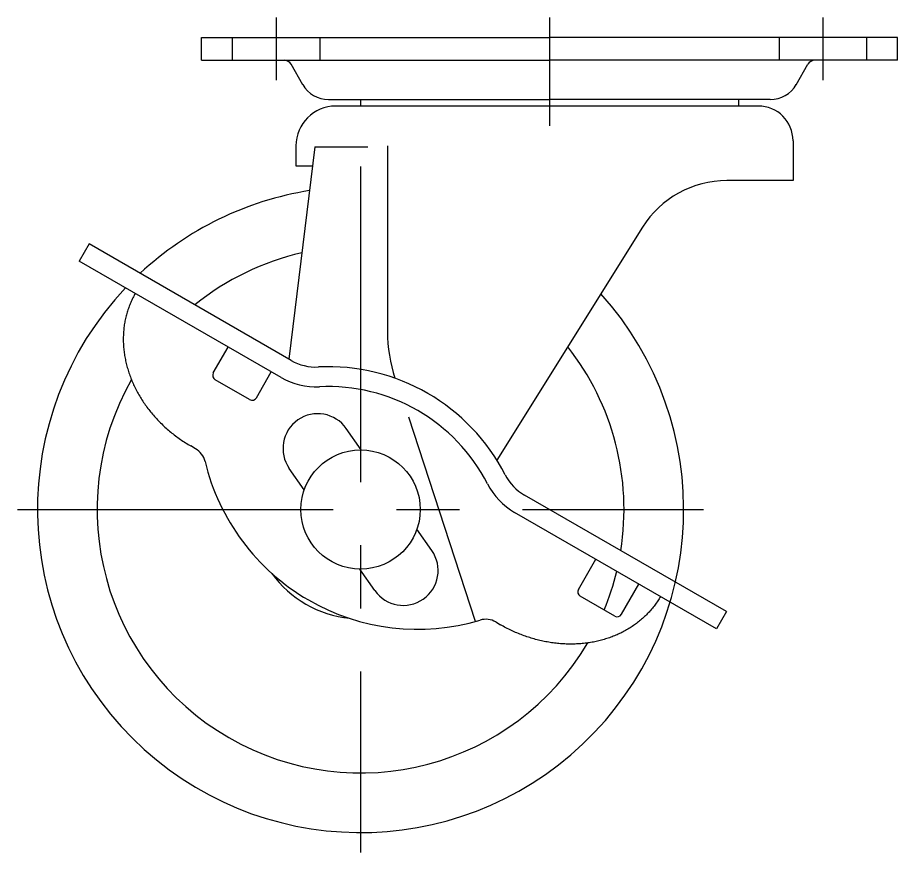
# Model space of a CAD drawing. Extents: x -135 to 56, y -60 to 156.
# Drawn here: x -34.5 to 54, y -34.5 to 49.5 of the extents above; entities that cross this region are included whole.
import ezdxf

# ---------------------------------------------------------------- set-up
doc = ezdxf.new("R2010")
doc.units = 0
doc.linetypes.add('CENTER', pattern=[50.8, 31.75, -6.35, 6.35, -6.35])
doc.linetypes.add('DASHED', pattern=[19.05, 12.7, -6.35])
doc.layers.get('0').update_dxf_attribs({"linetype": 'CONTINUOUS'})
doc.layers.add('CENTER', color=1, linetype='CENTER')

msp = doc.modelspace()

# ---------------------------------------------------------------- linework, layer by layer
at = {"color": 7, "linetype": 'CONTINUOUS'}
for p, q in [((-16, 45.2), (-16, 47.5)), ((-16, 47.5), (19, 47.5)), ((54, 47.5), (19, 47.5)), ((54, 45.2), (54, 47.5)), ((-16, 45.2), (19, 45.2)), ((54, 45.2), (19, 45.2)), ((-5.809, 42.74), (-6.998, 44.8)), ((43.809, 42.74), (44.998, 44.8)), ((-3.217, 41.25), (19, 41.25)), ((-0.007, 41.25), (-0.007, 40.6)), ((41.217, 41.25), (19, 41.25)), ((38.007, 41.25), (38.007, 40.6)), ((19, 40.6), (-2.5, 40.6)), ((19, 40.6), (-2.5, 40.6)), ((40, 40.6), (19, 40.6)), ((-4.586, 36.5), (-7.21, 15.132)), ((-6.5, 36.6), (-6.5, 34.6)), ((-6.5, 36.6), (-6.5, 36.066)), ((-4.586, 36.5), (0.74, 36.5)), ((2.71, 36.6), (2.71, 17.9)), ((43.5, 37.1), (43.5, 33.1)), ((-6.5, 34.6), (-4.819, 34.6)), ((43.5, 33.1), (36.839, 33.1)), ((28.358, 28.399), (13.714, 4.964)), ((-27.293, 26.727), (-28.293, 24.995)), ((-6.997, 15.01), (-27.293, 26.727)), ((-7.997, 13.278), (-28.293, 24.995)), ((-14.811, 13.747), (-13.311, 16.345)), ((-10.481, 11.247), (-8.981, 13.845)), ((-11.164, 11.064), (-14.628, 13.064)), ((11.546, -11.264), (4.861, 9.311)), ((0.072, 6), (-1.435, 8.151)), ((-16.593, 6.116), (-17.088, 6.402)), ((-5.662, 1.985), (-7.169, 4.136)), ((36.793, -10.273), (16.497, 1.445)), ((35.793, -12.005), (15.497, -0.287)), ((7.169, -4.136), (5.662, -1.985)), ((21.919, -8.036), (23.669, -5.005)), ((1.435, -8.151), (-0.072, -6)), ((26.249, -10.536), (27.999, -7.505)), ((25.566, -10.719), (22.102, -8.719)), ((25.566, -10.719), (22.102, -8.719)), ((36.793, -10.273), (35.793, -12.005)), ((13.593, -11.312), (14.088, -11.598))]:
    msp.add_line(p, q, dxfattribs=at)
at = {"color": 3, "linetype": 'DASHED'}
for p, q in [((-12.9, 47.5), (-12.9, 45.2)), ((-4.1, 47.5), (-4.1, 45.2)), ((42.1, 47.5), (42.1, 45.2)), ((50.9, 47.5), (50.9, 45.2))]:
    msp.add_line(p, q, dxfattribs=at)
at = {"color": 7, "linetype": 'CONTINUOUS'}
for points in [[(-22.664, 21.745, 0), (-22.727, 21.633, 0), (-22.789, 21.52, 0), (-22.85, 21.406, 0), (-22.908, 21.292, 0), (-22.965, 21.176, 0), (-23.021, 21.06, 0), (-23.074, 20.942, 0), (-23.126, 20.824, 0), (-23.176, 20.705, 0), (-23.225, 20.585, 0), (-23.272, 20.465, 0), (-23.317, 20.344, 0), (-23.36, 20.222, 0), (-23.402, 20.099, 0), (-23.442, 19.975, 0), (-23.48, 19.851, 0), (-23.516, 19.727, 0), (-23.551, 19.601, 0), (-23.584, 19.475, 0), (-23.615, 19.349, 0), (-23.644, 19.221, 0), (-23.672, 19.094, 0), (-23.698, 18.965, 0), (-23.722, 18.837, 0), (-23.744, 18.707, 0), (-23.764, 18.578, 0), (-23.783, 18.447, 0), (-23.8, 18.317, 0), (-23.815, 18.186, 0), (-23.828, 18.054, 0), (-23.839, 17.922, 0), (-23.849, 17.79, 0), (-23.857, 17.657, 0), (-23.863, 17.524, 0), (-23.867, 17.391, 0), (-23.869, 17.257, 0), (-23.87, 17.124, 0), (-23.868, 16.99, 0), (-23.865, 16.855, 0), (-23.86, 16.721, 0), (-23.854, 16.586, 0), (-23.845, 16.451, 0), (-23.835, 16.316, 0), (-23.823, 16.181, 0), (-23.809, 16.046, 0), (-23.793, 15.911, 0), (-23.775, 15.776, 0), (-23.756, 15.64, 0), (-23.735, 15.505, 0), (-23.712, 15.369, 0), (-23.687, 15.234, 0), (-23.661, 15.099, 0), (-23.633, 14.963, 0), (-23.603, 14.828, 0), (-23.571, 14.693, 0), (-23.537, 14.558, 0), (-23.502, 14.423, 0), (-23.465, 14.289, 0), (-23.426, 14.154, 0), (-23.385, 14.02, 0), (-23.343, 13.886, 0), (-23.299, 13.752, 0), (-23.253, 13.618, 0), (-23.205, 13.485, 0), (-23.156, 13.352, 0), (-23.105, 13.219, 0), (-23.053, 13.087, 0), (-22.998, 12.955, 0), (-22.942, 12.823, 0), (-22.885, 12.692, 0), (-22.825, 12.562, 0), (-22.764, 12.431, 0), (-22.702, 12.301, 0), (-22.637, 12.172, 0), (-22.571, 12.043, 0), (-22.504, 11.915, 0), (-22.435, 11.787, 0), (-22.364, 11.66, 0), (-22.292, 11.533, 0), (-22.218, 11.407, 0), (-22.142, 11.282, 0), (-22.065, 11.157, 0), (-21.987, 11.033, 0), (-21.907, 10.909, 0), (-21.825, 10.786, 0), (-21.742, 10.664, 0), (-21.658, 10.543, 0), (-21.572, 10.422, 0), (-21.484, 10.302, 0), (-21.395, 10.183, 0), (-21.305, 10.065, 0), (-21.213, 9.947, 0), (-21.12, 9.831, 0), (-21.025, 9.715, 0), (-20.929, 9.6, 0), (-20.831, 9.486, 0), (-20.733, 9.373, 0), (-20.633, 9.261, 0), (-20.531, 9.15, 0), (-20.428, 9.039, 0), (-20.324, 8.93, 0), (-20.219, 8.822, 0), (-20.113, 8.714, 0), (-20.005, 8.608, 0), (-19.896, 8.503, 0), (-19.786, 8.399, 0), (-19.674, 8.295, 0), (-19.561, 8.193, 0), (-19.448, 8.092, 0), (-19.333, 7.992, 0), (-19.217, 7.894, 0), (-19.099, 7.796, 0), (-18.981, 7.7, 0), (-18.862, 7.605, 0), (-18.741, 7.51, 0), (-18.62, 7.418, 0), (-18.498, 7.326, 0), (-18.374, 7.236, 0), (-18.25, 7.146, 0), (-18.124, 7.059, 0), (-17.998, 6.972, 0), (-17.871, 6.887, 0), (-17.742, 6.803, 0), (-17.613, 6.72, 0), (-17.483, 6.638, 0), (-17.353, 6.558, 0), (-17.221, 6.48, 0), (-17.088, 6.402, 0)], [(30.164, -8.755, 0), (30.099, -8.866, 0), (30.032, -8.976, 0), (29.963, -9.085, 0), (29.893, -9.193, 0), (29.821, -9.301, 0), (29.748, -9.407, 0), (29.673, -9.512, 0), (29.597, -9.616, 0), (29.519, -9.719, 0), (29.44, -9.821, 0), (29.359, -9.922, 0), (29.276, -10.021, 0), (29.192, -10.12, 0), (29.107, -10.217, 0), (29.02, -10.314, 0), (28.932, -10.409, 0), (28.842, -10.503, 0), (28.75, -10.595, 0), (28.658, -10.687, 0), (28.564, -10.777, 0), (28.468, -10.866, 0), (28.371, -10.954, 0), (28.273, -11.04, 0), (28.174, -11.125, 0), (28.073, -11.209, 0), (27.971, -11.292, 0), (27.867, -11.373, 0), (27.762, -11.453, 0), (27.656, -11.531, 0), (27.549, -11.609, 0), (27.44, -11.684, 0), (27.331, -11.759, 0), (27.22, -11.832, 0), (27.108, -11.904, 0), (26.994, -11.974, 0), (26.88, -12.043, 0), (26.764, -12.11, 0), (26.647, -12.176, 0), (26.53, -12.24, 0), (26.411, -12.303, 0), (26.291, -12.365, 0), (26.17, -12.425, 0), (26.048, -12.483, 0), (25.925, -12.541, 0), (25.801, -12.596, 0), (25.676, -12.65, 0), (25.55, -12.703, 0), (25.423, -12.753, 0), (25.295, -12.803, 0), (25.166, -12.851, 0), (25.036, -12.897, 0), (24.906, -12.942, 0), (24.775, -12.985, 0), (24.643, -13.026, 0), (24.51, -13.066, 0), (24.376, -13.105, 0), (24.242, -13.142, 0), (24.106, -13.177, 0), (23.97, -13.21, 0), (23.834, -13.242, 0), (23.697, -13.273, 0), (23.559, -13.302, 0), (23.42, -13.329, 0), (23.281, -13.354, 0), (23.141, -13.378, 0), (23.001, -13.4, 0), (22.86, -13.421, 0), (22.718, -13.44, 0), (22.576, -13.457, 0), (22.434, -13.473, 0), (22.291, -13.487, 0), (22.148, -13.499, 0), (22.004, -13.51, 0), (21.86, -13.519, 0), (21.715, -13.526, 0), (21.57, -13.532, 0), (21.425, -13.536, 0), (21.279, -13.538, 0), (21.134, -13.539, 0), (20.987, -13.538, 0), (20.841, -13.535, 0), (20.695, -13.531, 0), (20.548, -13.525, 0), (20.401, -13.518, 0), (20.254, -13.508, 0), (20.106, -13.497, 0), (19.959, -13.485, 0), (19.811, -13.471, 0), (19.664, -13.455, 0), (19.516, -13.437, 0), (19.369, -13.418, 0), (19.221, -13.397, 0), (19.073, -13.375, 0), (18.926, -13.351, 0), (18.778, -13.325, 0), (18.631, -13.298, 0), (18.483, -13.269, 0), (18.336, -13.238, 0), (18.189, -13.206, 0), (18.042, -13.172, 0), (17.896, -13.137, 0), (17.749, -13.1, 0), (17.603, -13.061, 0), (17.457, -13.021, 0), (17.311, -12.979, 0), (17.166, -12.936, 0), (17.021, -12.891, 0), (16.876, -12.844, 0), (16.732, -12.796, 0), (16.588, -12.747, 0), (16.444, -12.695, 0), (16.301, -12.643, 0), (16.159, -12.588, 0), (16.016, -12.533, 0), (15.875, -12.475, 0), (15.734, -12.417, 0), (15.593, -12.356, 0), (15.453, -12.295, 0), (15.314, -12.232, 0), (15.175, -12.167, 0), (15.037, -12.101, 0), (14.899, -12.033, 0), (14.762, -11.964, 0), (14.626, -11.894, 0), (14.49, -11.822, 0), (14.356, -11.749, 0), (14.222, -11.674, 0), (14.088, -11.598, 0)]]:
    msp.add_polyline3d(points, dxfattribs=at)
msp.add_circle((0, 0), 6, dxfattribs=at)
for centre, radius, start, end in [((-7.691, 44.4), 0.8, 30, 90), ((45.691, 44.4), 0.8, 90, 150), ((-3.217, 44.25), 3, 209.78891, 270), ((41.217, 44.25), 3, 270, 330.21109), ((-2.5, 36.6), 4, 90, 180), ((40, 37.1), 3.5, 0, 90), ((36.839, 23.1), 10, 90, 148), ((0, 0), 32.5, 99.07665, 133.00384), ((0, 0), 26.5, 102.85389, 128.99247), ((0, 0), 32.5, 136.65764, 41.92335), ((17.71, 17.9), 15, 180, 198.21608), ((0, 0), 26.5, 351.00753, 38.14611), ((-4.497, 19.34), 5, 240, 272.85988), ((-3.25, -5.629), 20, 27.14012, 92.85988), ((-14.378, 13.497), 0.5, 150, 240), ((-4.497, 19.34), 7, 240, 272.85988), ((0, 0), 26.5, 150.43094, 329.56906), ((-3.25, -5.629), 18, 27.14012, 92.85988), ((-10.914, 11.497), 0.5, 240, 330), ((-4.302, 6.144), 3.5, 35, 215), ((-17.593, 4.384), 2, 13.43254, 60), ((5.75, 9.959), 22, 193.43254, 286.56746), ((18.997, 5.775), 5, 207.14012, 240), ((18.997, 5.775), 7, 207.14012, 240), ((0, 0), 14.991, 0, 0.13402), ((4.302, -6.144), 3.5, 215, 35), ((0, 0), 11, 215.79095, 264.20905), ((0, 0), 26.5, 337.58954, 346.44046), ((22.352, -8.286), 0.5, 150, 240), ((25.816, -10.286), 0.5, 240, 330), ((12.593, -13.044), 2, 60, 106.56746)]:
    msp.add_arc(centre, radius, start, end, dxfattribs=at)
at = {"layer": 'CENTER', "color": 1, "linetype": 'CENTER'}
for p, q in [((-8.5, 49.5), (-8.5, 43.2)), ((19, 49.5), (19, 38.6)), ((46.5, 49.5), (46.5, 43.2)), ((0, 34.5), (0, -34.5)), ((-34.5, 0), (34.5, 0))]:
    msp.add_line(p, q, dxfattribs=at)

doc.saveas('drawing.dxf')
